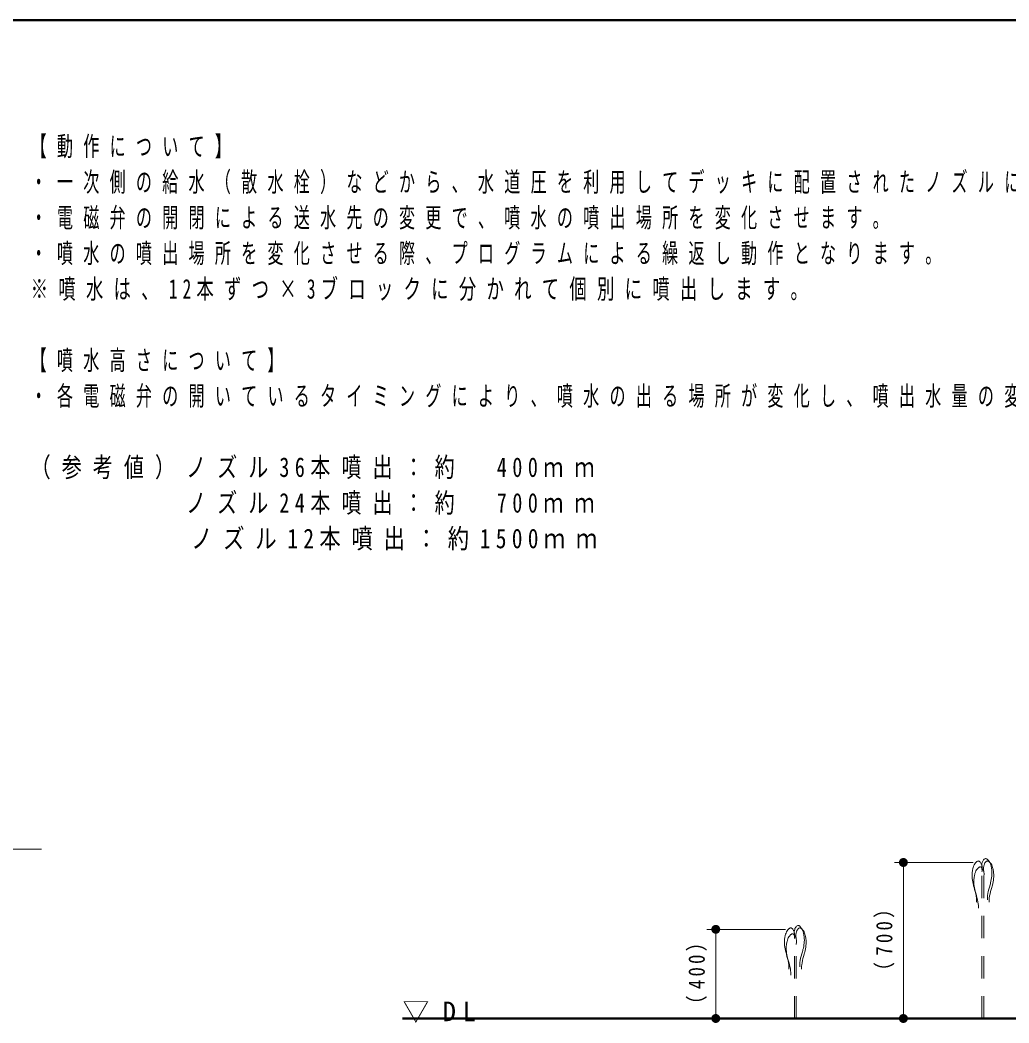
# Model space of a CAD drawing. Units: millimetres on the paper. Extents: x -385 to 0, y -594 to 267.
# Drawn here: x -170.4 to -59.5, y -439.5 to -327 of the extents above; entities that cross this region are included whole.
import ezdxf

# ---------------------------------------------------------------- set-up
doc = ezdxf.new("R2010")
doc.units = ezdxf.units.MM
doc.linetypes.add('USER1', pattern=[4.5, 2.5, -2])
for name, color, linetype, lineweight in [('1_40', 7, 'Continuous', 25), ('CLASS1', 7, 'Continuous', 13), ('LY_3', 7, 'Continuous', 13)]:
    doc.layers.add(name, color=color, linetype=linetype, lineweight=lineweight)
doc.styles.add('ＭＳ ゴシック', font='')
doc.styles.get('ＭＳ ゴシック').set_extended_font_data('MS Gothic')

# ---------------------------------------------------------------- blocks, each defined once
blk = doc.blocks.new('filled_dot')
at = {"color": 0, "linetype": 'Continuous', "lineweight": -2, "const_width": 1.25}
blk.add_lwpolyline([(-0.625, 0, 1), (0.625, 0, 1)], format="xyb", close=True, dxfattribs=at)

msp = doc.modelspace()

# ---------------------------------------------------------------- linework, layer by layer
at = {"layer": '1_40', "lineweight": 13}
for p, q in [((-63.537, -421.495), (-72.356, -421.495)), ((-71.356, -438.995), (-71.356, -421.495)), ((-84.581, -428.995), (-93.4, -428.995)), ((-92.4, -438.995), (-92.4, -428.995)), ((-89.076, -438.995), (-93.4, -438.995)), ((-68.031, -438.995), (-72.356, -438.995)), ((-69.134, -438.995), (-67.031, -438.995))]:
    msp.add_line(p, q, dxfattribs=at)
at = {"layer": '1_40', "color": 4, "linetype": 'USER1', "lineweight": 13}
for p, q in [((-63.421, -421.778), (-63.478, -421.908)), ((-63.349, -421.653), (-63.421, -421.778)), ((-63.26, -421.535), (-63.349, -421.653)), ((-63.2, -421.471), (-63.26, -421.535)), ((-63.178, -421.45), (-63.2, -421.471)), ((-63.14, -421.417), (-63.178, -421.45)), ((-63.1, -421.387), (-63.14, -421.417)), ((-63.059, -421.361), (-63.1, -421.387)), ((-63.018, -421.342), (-63.059, -421.361)), ((-62.977, -421.33), (-63.018, -421.342)), ((-62.953, -421.328), (-62.977, -421.33)), ((-62.912, -421.331), (-62.953, -421.328)), ((-62.845, -421.357), (-62.912, -421.331)), ((-62.781, -421.405), (-62.845, -421.357)), ((-62.723, -421.469), (-62.781, -421.405)), ((-62.67, -421.546), (-62.723, -421.469)), ((-62.625, -421.629), (-62.67, -421.546)), ((-62.602, -421.678), (-62.625, -421.629)), ((-62.569, -421.764), (-62.602, -421.678)), ((-62.531, -421.908), (-62.569, -421.764)), ((-62.566, -421.92), (-62.562, -421.781)), ((-62.562, -421.781), (-62.543, -421.64)), ((-62.543, -421.64), (-62.504, -421.495)), ((-62.504, -421.495), (-62.471, -421.41)), ((-62.471, -421.41), (-62.448, -421.361)), ((-62.448, -421.361), (-62.403, -421.278)), ((-62.403, -421.278), (-62.351, -421.201)), ((-62.351, -421.201), (-62.292, -421.136)), ((-62.343, -421.908), (-62.304, -421.764)), ((-62.304, -421.764), (-62.271, -421.678)), ((-62.292, -421.136), (-62.229, -421.088)), ((-62.271, -421.678), (-62.248, -421.629)), ((-62.248, -421.629), (-62.203, -421.546)), ((-62.229, -421.088), (-62.161, -421.063)), ((-62.203, -421.546), (-62.151, -421.469)), ((-62.151, -421.469), (-62.092, -421.405)), ((-62.092, -421.405), (-62.029, -421.357)), ((-62.055, -421.074), (-62.014, -421.093)), ((-62.029, -421.357), (-61.961, -421.331)), ((-62.014, -421.093), (-61.973, -421.119)), ((-61.973, -421.119), (-61.933, -421.149)), ((-61.961, -421.331), (-61.92, -421.328)), ((-61.933, -421.149), (-61.895, -421.182)), ((-61.92, -421.328), (-61.897, -421.33)), ((-61.897, -421.33), (-61.855, -421.342)), ((-61.895, -421.182), (-61.874, -421.202)), ((-61.874, -421.202), (-61.813, -421.267)), ((-61.855, -421.342), (-61.814, -421.361)), ((-61.814, -421.361), (-61.773, -421.387)), ((-61.813, -421.267), (-61.724, -421.385)), ((-61.773, -421.387), (-61.733, -421.417)), ((-61.733, -421.417), (-61.695, -421.45)), ((-61.724, -421.385), (-61.652, -421.51)), ((-61.695, -421.45), (-61.674, -421.471)), ((-61.674, -421.471), (-61.613, -421.535)), ((-61.652, -421.51), (-61.595, -421.64)), ((-61.613, -421.535), (-61.524, -421.653)), ((-61.595, -421.64), (-61.551, -421.775)), ((-61.551, -421.775), (-61.515, -421.913)), ((-61.524, -421.653), (-61.452, -421.778)), ((-61.452, -421.778), (-61.395, -421.908)), ((-63.65, -422.822), (-63.654, -422.945)), ((-63.654, -422.945), (-63.654, -423.016)), ((-63.641, -422.699), (-63.65, -422.822)), ((-63.628, -422.577), (-63.641, -422.699)), ((-63.611, -422.455), (-63.628, -422.577)), ((-63.59, -422.333), (-63.611, -422.455)), ((-63.576, -422.263), (-63.59, -422.333)), ((-63.558, -422.182), (-63.576, -422.263)), ((-63.523, -422.044), (-63.558, -422.182)), ((-63.478, -421.908), (-63.523, -422.044)), ((-63.376, -422.933), (-63.39, -423.004)), ((-63.358, -422.852), (-63.376, -422.933)), ((-63.323, -422.714), (-63.358, -422.852)), ((-63.278, -422.579), (-63.323, -422.714)), ((-63.221, -422.449), (-63.278, -422.579)), ((-63.149, -422.324), (-63.221, -422.449)), ((-63.06, -422.206), (-63.149, -422.324)), ((-63, -422.141), (-63.06, -422.206)), ((-62.978, -422.121), (-63, -422.141)), ((-62.94, -422.088), (-62.978, -422.121)), ((-62.9, -422.058), (-62.94, -422.088)), ((-62.859, -422.032), (-62.9, -422.058)), ((-62.818, -422.013), (-62.859, -422.032)), ((-62.777, -422.001), (-62.818, -422.013)), ((-62.753, -421.999), (-62.777, -422.001)), ((-62.712, -422.002), (-62.753, -421.999)), ((-62.645, -422.028), (-62.712, -422.002)), ((-62.581, -422.075), (-62.645, -422.028)), ((-62.523, -422.14), (-62.581, -422.075)), ((-62.559, -422.057), (-62.566, -421.92)), ((-62.546, -422.194), (-62.559, -422.057)), ((-62.537, -422.273), (-62.546, -422.194)), ((-62.537, -422.541), (-62.527, -422.462)), ((-62.537, -438.995), (-62.537, -422.541)), ((-62.511, -422.049), (-62.531, -421.908)), ((-62.527, -422.462), (-62.514, -422.326)), ((-62.47, -422.217), (-62.523, -422.14)), ((-62.514, -422.326), (-62.507, -422.188)), ((-62.507, -422.188), (-62.511, -422.049)), ((-62.425, -422.3), (-62.47, -422.217)), ((-62.402, -422.349), (-62.425, -422.3)), ((-62.369, -422.434), (-62.402, -422.349)), ((-62.331, -422.579), (-62.369, -422.434)), ((-62.366, -422.188), (-62.362, -422.049)), ((-62.359, -422.326), (-62.366, -422.188)), ((-62.362, -422.049), (-62.343, -421.908)), ((-62.346, -422.462), (-62.359, -422.326)), ((-62.337, -422.541), (-62.346, -422.462)), ((-62.311, -422.72), (-62.331, -422.579)), ((-62.314, -422.996), (-62.307, -422.859)), ((-62.307, -422.859), (-62.311, -422.72)), ((-61.515, -421.913), (-61.497, -421.994)), ((-61.497, -421.994), (-61.483, -422.065)), ((-61.483, -422.065), (-61.462, -422.186)), ((-61.462, -422.186), (-61.445, -422.309)), ((-61.445, -422.309), (-61.432, -422.431)), ((-61.422, -422.855), (-61.436, -423.04)), ((-61.432, -422.431), (-61.423, -422.554)), ((-61.423, -422.554), (-61.419, -422.676)), ((-61.419, -422.748), (-61.422, -422.855)), ((-61.419, -422.676), (-61.419, -422.748)), ((-61.395, -421.908), (-61.351, -422.044)), ((-61.351, -422.044), (-61.315, -422.182)), ((-61.315, -422.182), (-61.297, -422.263)), ((-61.297, -422.263), (-61.283, -422.333)), ((-61.283, -422.333), (-61.262, -422.455)), ((-61.262, -422.455), (-61.245, -422.577)), ((-61.245, -422.577), (-61.232, -422.699)), ((-61.232, -422.699), (-61.223, -422.822)), ((-61.223, -422.822), (-61.219, -422.945)), ((-61.219, -422.945), (-61.219, -423.016)), ((-63.654, -423.016), (-63.651, -423.123)), ((-63.651, -423.123), (-63.637, -423.308)), ((-63.637, -423.308), (-63.614, -423.492)), ((-63.614, -423.492), (-63.582, -423.675)), ((-63.582, -423.675), (-63.544, -423.858)), ((-63.544, -423.858), (-63.5, -424.04)), ((-63.5, -424.04), (-63.472, -424.145)), ((-63.45, -423.493), (-63.454, -423.615)), ((-63.454, -423.615), (-63.454, -423.687)), ((-63.454, -423.687), (-63.451, -423.794)), ((-63.451, -423.794), (-63.437, -423.979)), ((-63.441, -423.37), (-63.45, -423.493)), ((-63.428, -423.248), (-63.441, -423.37)), ((-63.437, -423.979), (-63.414, -424.163)), ((-63.411, -423.125), (-63.428, -423.248)), ((-63.39, -423.004), (-63.411, -423.125)), ((-62.337, -423.212), (-62.327, -423.133)), ((-62.337, -438.995), (-62.337, -423.212)), ((-62.327, -423.133), (-62.314, -422.996)), ((-61.639, -424.016), (-61.707, -424.255)), ((-61.601, -423.877), (-61.639, -424.016)), ((-61.574, -423.772), (-61.601, -423.877)), ((-61.53, -423.59), (-61.574, -423.772)), ((-61.491, -423.407), (-61.53, -423.59)), ((-61.46, -423.224), (-61.491, -423.407)), ((-61.436, -423.04), (-61.46, -423.224)), ((-61.374, -424.04), (-61.401, -424.145)), ((-61.33, -423.858), (-61.374, -424.04)), ((-61.291, -423.675), (-61.33, -423.858)), ((-61.26, -423.492), (-61.291, -423.675)), ((-61.236, -423.308), (-61.26, -423.492)), ((-61.222, -423.123), (-61.236, -423.308)), ((-61.219, -423.016), (-61.222, -423.123)), ((-63.472, -424.145), (-63.434, -424.285)), ((-63.434, -424.285), (-63.366, -424.524)), ((-63.414, -424.163), (-63.382, -424.346)), ((-63.382, -424.346), (-63.344, -424.529)), ((-63.366, -424.524), (-63.3, -424.763)), ((-63.344, -424.529), (-63.3, -424.711)), ((-63.3, -424.711), (-63.272, -424.816)), ((-63.3, -424.763), (-63.24, -425.002)), ((-63.272, -424.816), (-63.234, -424.955)), ((-63.24, -425.002), (-63.191, -425.242)), ((-63.234, -424.955), (-63.166, -425.194)), ((-63.166, -425.194), (-63.1, -425.433)), ((-61.916, -425.216), (-61.926, -425.357)), ((-61.883, -424.974), (-61.916, -425.216)), ((-61.834, -424.734), (-61.883, -424.974)), ((-61.774, -424.494), (-61.834, -424.734)), ((-61.707, -424.255), (-61.774, -424.494)), ((-61.634, -425.002), (-61.683, -425.242)), ((-61.574, -424.763), (-61.634, -425.002)), ((-61.507, -424.524), (-61.574, -424.763)), ((-61.439, -424.285), (-61.507, -424.524)), ((-61.401, -424.145), (-61.439, -424.285)), ((-63.191, -425.242), (-63.158, -425.484)), ((-63.158, -425.484), (-63.148, -425.626)), ((-63.148, -425.626), (-63.146, -425.657)), ((-63.147, -425.931), (-63.148, -425.963)), ((-63.146, -425.877), (-63.147, -425.931)), ((-63.146, -425.657), (-63.145, -425.712)), ((-63.145, -425.822), (-63.146, -425.877)), ((-63.145, -425.712), (-63.145, -425.767)), ((-63.145, -425.767), (-63.145, -425.822)), ((-63.1, -425.433), (-63.04, -425.673)), ((-63.04, -425.673), (-62.991, -425.913)), ((-62.991, -425.913), (-62.958, -426.155)), ((-62.958, -426.155), (-62.948, -426.297)), ((-62.948, -426.297), (-62.946, -426.328)), ((-62.946, -426.328), (-62.945, -426.383)), ((-61.928, -425.444), (-61.929, -425.499)), ((-61.929, -425.499), (-61.928, -425.553)), ((-61.927, -425.389), (-61.928, -425.444)), ((-61.928, -425.553), (-61.927, -425.608)), ((-61.926, -425.357), (-61.927, -425.389)), ((-61.927, -425.608), (-61.926, -425.663)), ((-61.926, -425.663), (-61.926, -425.695)), ((-61.728, -425.712), (-61.729, -425.767)), ((-61.729, -425.767), (-61.728, -425.822)), ((-61.727, -425.657), (-61.728, -425.712)), ((-61.728, -425.822), (-61.727, -425.877)), ((-61.726, -425.626), (-61.727, -425.657)), ((-61.727, -425.877), (-61.726, -425.931)), ((-61.716, -425.484), (-61.726, -425.626)), ((-61.726, -425.931), (-61.726, -425.963)), ((-61.683, -425.242), (-61.716, -425.484)), ((-62.947, -426.602), (-62.948, -426.634)), ((-62.946, -426.547), (-62.947, -426.602)), ((-62.945, -426.492), (-62.946, -426.547)), ((-62.945, -426.383), (-62.945, -426.438)), ((-62.945, -426.438), (-62.945, -426.492)), ((-83.337, -428.636), (-83.273, -428.588)), ((-83.273, -428.588), (-83.206, -428.563)), ((-83.1, -428.574), (-83.059, -428.593)), ((-83.059, -428.593), (-83.018, -428.619)), ((-84.603, -429.682), (-84.621, -429.763)), ((-84.567, -429.544), (-84.603, -429.682)), ((-84.522, -429.408), (-84.567, -429.544)), ((-84.466, -429.278), (-84.522, -429.408)), ((-84.394, -429.153), (-84.466, -429.278)), ((-84.305, -429.035), (-84.394, -429.153)), ((-84.244, -428.971), (-84.305, -429.035)), ((-84.223, -428.95), (-84.244, -428.971)), ((-84.185, -428.917), (-84.223, -428.95)), ((-84.105, -429.706), (-84.194, -429.824)), ((-84.145, -428.887), (-84.185, -428.917)), ((-84.104, -428.861), (-84.145, -428.887)), ((-84.044, -429.641), (-84.105, -429.706)), ((-84.063, -428.842), (-84.104, -428.861)), ((-84.021, -428.83), (-84.063, -428.842)), ((-84.023, -429.621), (-84.044, -429.641)), ((-83.985, -429.588), (-84.023, -429.621)), ((-83.997, -428.828), (-84.021, -428.83)), ((-83.957, -428.831), (-83.997, -428.828)), ((-83.945, -429.558), (-83.985, -429.588)), ((-83.889, -428.857), (-83.957, -428.831)), ((-83.904, -429.532), (-83.945, -429.558)), ((-83.863, -429.513), (-83.904, -429.532)), ((-83.826, -428.905), (-83.889, -428.857)), ((-83.821, -429.501), (-83.863, -429.513)), ((-83.767, -428.969), (-83.826, -428.905)), ((-83.797, -429.499), (-83.821, -429.501)), ((-83.757, -429.502), (-83.797, -429.499)), ((-83.715, -429.046), (-83.767, -428.969)), ((-83.689, -429.528), (-83.757, -429.502)), ((-83.67, -429.129), (-83.715, -429.046)), ((-83.626, -429.575), (-83.689, -429.528)), ((-83.647, -429.178), (-83.67, -429.129)), ((-83.614, -429.264), (-83.647, -429.178)), ((-83.567, -429.64), (-83.626, -429.575)), ((-83.575, -429.408), (-83.614, -429.264)), ((-83.611, -429.42), (-83.607, -429.281)), ((-83.604, -429.557), (-83.611, -429.42)), ((-83.607, -429.281), (-83.587, -429.14)), ((-83.591, -429.694), (-83.604, -429.557)), ((-83.581, -429.773), (-83.591, -429.694)), ((-83.587, -429.14), (-83.549, -428.995)), ((-83.556, -429.549), (-83.575, -429.408)), ((-83.515, -429.717), (-83.567, -429.64)), ((-83.559, -429.826), (-83.552, -429.688)), ((-83.552, -429.688), (-83.556, -429.549)), ((-83.549, -428.995), (-83.516, -428.91)), ((-83.516, -428.91), (-83.493, -428.861)), ((-83.47, -429.8), (-83.515, -429.717)), ((-83.493, -428.861), (-83.448, -428.778)), ((-83.448, -428.778), (-83.395, -428.701)), ((-83.411, -429.688), (-83.407, -429.549)), ((-83.404, -429.826), (-83.411, -429.688)), ((-83.407, -429.549), (-83.387, -429.408)), ((-83.395, -428.701), (-83.337, -428.636)), ((-83.387, -429.408), (-83.349, -429.264)), ((-83.349, -429.264), (-83.316, -429.178)), ((-83.316, -429.178), (-83.293, -429.129)), ((-83.293, -429.129), (-83.248, -429.046)), ((-83.248, -429.046), (-83.195, -428.969)), ((-83.195, -428.969), (-83.137, -428.905)), ((-83.137, -428.905), (-83.073, -428.857)), ((-83.073, -428.857), (-83.006, -428.831)), ((-83.018, -428.619), (-82.978, -428.649)), ((-83.006, -428.831), (-82.965, -428.828)), ((-82.978, -428.649), (-82.94, -428.682)), ((-82.965, -428.828), (-82.941, -428.83)), ((-82.941, -428.83), (-82.9, -428.842)), ((-82.94, -428.682), (-82.918, -428.702)), ((-82.918, -428.702), (-82.858, -428.767)), ((-82.9, -428.842), (-82.859, -428.861)), ((-82.859, -428.861), (-82.818, -428.887)), ((-82.858, -428.767), (-82.768, -428.885)), ((-82.818, -428.887), (-82.778, -428.917)), ((-82.778, -428.917), (-82.74, -428.95)), ((-82.768, -428.885), (-82.697, -429.01)), ((-82.74, -428.95), (-82.718, -428.971)), ((-82.718, -428.971), (-82.658, -429.035)), ((-82.697, -429.01), (-82.64, -429.14)), ((-82.658, -429.035), (-82.568, -429.153)), ((-82.64, -429.14), (-82.595, -429.275)), ((-82.595, -429.275), (-82.56, -429.413)), ((-82.568, -429.153), (-82.497, -429.278)), ((-82.56, -429.413), (-82.542, -429.494)), ((-82.542, -429.494), (-82.528, -429.565)), ((-82.528, -429.565), (-82.507, -429.686)), ((-82.507, -429.686), (-82.49, -429.809)), ((-82.497, -429.278), (-82.44, -429.408)), ((-82.44, -429.408), (-82.395, -429.544)), ((-82.395, -429.544), (-82.36, -429.682)), ((-82.36, -429.682), (-82.342, -429.763)), ((-84.695, -430.322), (-84.699, -430.445)), ((-84.699, -430.445), (-84.699, -430.516)), ((-84.699, -430.516), (-84.696, -430.623)), ((-84.696, -430.623), (-84.682, -430.808)), ((-84.686, -430.199), (-84.695, -430.322)), ((-84.673, -430.077), (-84.686, -430.199)), ((-84.682, -430.808), (-84.658, -430.992)), ((-84.656, -429.955), (-84.673, -430.077)), ((-84.635, -429.833), (-84.656, -429.955)), ((-84.621, -429.763), (-84.635, -429.833)), ((-84.473, -430.748), (-84.486, -430.87)), ((-84.456, -430.625), (-84.473, -430.748)), ((-84.435, -430.504), (-84.456, -430.625)), ((-84.421, -430.433), (-84.435, -430.504)), ((-84.403, -430.352), (-84.421, -430.433)), ((-84.367, -430.214), (-84.403, -430.352)), ((-84.322, -430.079), (-84.367, -430.214)), ((-84.266, -429.949), (-84.322, -430.079)), ((-84.194, -429.824), (-84.266, -429.949)), ((-83.581, -430.041), (-83.572, -429.962)), ((-83.581, -438.995), (-83.581, -430.041)), ((-83.572, -429.962), (-83.559, -429.826)), ((-83.447, -429.849), (-83.47, -429.8)), ((-83.414, -429.934), (-83.447, -429.849)), ((-83.375, -430.079), (-83.414, -429.934)), ((-83.391, -429.962), (-83.404, -429.826)), ((-83.381, -430.041), (-83.391, -429.962)), ((-83.381, -430.712), (-83.372, -430.633)), ((-83.381, -438.995), (-83.381, -430.712)), ((-83.356, -430.22), (-83.375, -430.079)), ((-83.372, -430.633), (-83.359, -430.496)), ((-83.359, -430.496), (-83.352, -430.359)), ((-83.352, -430.359), (-83.356, -430.22)), ((-82.504, -430.724), (-82.536, -430.907)), ((-82.481, -430.54), (-82.504, -430.724)), ((-82.49, -429.809), (-82.477, -429.931)), ((-82.467, -430.355), (-82.481, -430.54)), ((-82.477, -429.931), (-82.468, -430.054)), ((-82.468, -430.054), (-82.464, -430.176)), ((-82.464, -430.248), (-82.467, -430.355)), ((-82.464, -430.176), (-82.464, -430.248)), ((-82.342, -429.763), (-82.328, -429.833)), ((-82.328, -429.833), (-82.307, -429.955)), ((-82.307, -429.955), (-82.29, -430.077)), ((-82.281, -430.808), (-82.304, -430.992)), ((-82.29, -430.077), (-82.277, -430.199)), ((-82.267, -430.623), (-82.281, -430.808)), ((-82.277, -430.199), (-82.268, -430.322)), ((-82.268, -430.322), (-82.264, -430.445)), ((-82.264, -430.516), (-82.267, -430.623)), ((-82.264, -430.445), (-82.264, -430.516)), ((-84.658, -430.992), (-84.627, -431.175)), ((-84.627, -431.175), (-84.588, -431.358)), ((-84.588, -431.358), (-84.544, -431.54)), ((-84.544, -431.54), (-84.517, -431.645)), ((-84.517, -431.645), (-84.479, -431.785)), ((-84.495, -430.993), (-84.499, -431.115)), ((-84.499, -431.115), (-84.499, -431.187)), ((-84.499, -431.187), (-84.496, -431.294)), ((-84.496, -431.294), (-84.482, -431.479)), ((-84.486, -430.87), (-84.495, -430.993)), ((-84.482, -431.479), (-84.458, -431.663)), ((-84.479, -431.785), (-84.411, -432.024)), ((-84.458, -431.663), (-84.427, -431.846)), ((-84.427, -431.846), (-84.388, -432.029)), ((-82.752, -431.755), (-82.818, -431.994)), ((-82.684, -431.516), (-82.752, -431.755)), ((-82.646, -431.377), (-82.684, -431.516)), ((-82.618, -431.272), (-82.646, -431.377)), ((-82.574, -431.09), (-82.618, -431.272)), ((-82.536, -430.907), (-82.574, -431.09)), ((-82.484, -431.785), (-82.552, -432.024)), ((-82.446, -431.645), (-82.484, -431.785)), ((-82.418, -431.54), (-82.446, -431.645)), ((-82.374, -431.358), (-82.418, -431.54)), ((-82.336, -431.175), (-82.374, -431.358)), ((-82.304, -430.992), (-82.336, -431.175)), ((-84.411, -432.024), (-84.344, -432.263)), ((-84.388, -432.029), (-84.344, -432.211)), ((-84.344, -432.211), (-84.317, -432.316)), ((-84.344, -432.263), (-84.284, -432.502)), ((-84.317, -432.316), (-84.279, -432.455)), ((-84.284, -432.502), (-84.235, -432.742)), ((-84.279, -432.455), (-84.211, -432.694)), ((-84.235, -432.742), (-84.202, -432.984)), ((-84.211, -432.694), (-84.144, -432.933)), ((-84.202, -432.984), (-84.192, -433.126)), ((-84.144, -432.933), (-84.084, -433.173)), ((-82.972, -432.889), (-82.973, -432.944)), ((-82.973, -432.944), (-82.973, -432.999)), ((-82.973, -432.999), (-82.973, -433.053)), ((-82.973, -433.053), (-82.972, -433.108)), ((-82.97, -432.857), (-82.972, -432.889)), ((-82.96, -432.716), (-82.97, -432.857)), ((-82.927, -432.474), (-82.96, -432.716)), ((-82.878, -432.234), (-82.927, -432.474)), ((-82.818, -431.994), (-82.878, -432.234)), ((-82.76, -432.984), (-82.77, -433.126)), ((-82.727, -432.742), (-82.76, -432.984)), ((-82.678, -432.502), (-82.727, -432.742)), ((-82.618, -432.263), (-82.678, -432.502)), ((-82.552, -432.024), (-82.618, -432.263)), ((-84.192, -433.126), (-84.191, -433.157)), ((-84.19, -433.377), (-84.192, -433.431)), ((-84.192, -433.431), (-84.192, -433.463)), ((-84.191, -433.157), (-84.19, -433.212)), ((-84.19, -433.212), (-84.189, -433.267)), ((-84.189, -433.267), (-84.19, -433.322)), ((-84.19, -433.322), (-84.19, -433.377)), ((-84.084, -433.173), (-84.035, -433.413)), ((-84.035, -433.413), (-84.002, -433.655)), ((-84.002, -433.655), (-83.992, -433.797)), ((-83.992, -433.797), (-83.991, -433.828)), ((-83.99, -434.047), (-83.992, -434.102)), ((-83.992, -434.102), (-83.992, -434.134)), ((-83.991, -433.828), (-83.99, -433.883)), ((-83.99, -433.883), (-83.989, -433.938)), ((-83.989, -433.938), (-83.99, -433.992)), ((-83.99, -433.992), (-83.99, -434.047)), ((-82.972, -433.108), (-82.971, -433.163)), ((-82.971, -433.163), (-82.97, -433.195)), ((-82.772, -433.157), (-82.773, -433.212)), ((-82.773, -433.212), (-82.773, -433.267)), ((-82.773, -433.267), (-82.773, -433.322)), ((-82.773, -433.322), (-82.772, -433.377)), ((-82.77, -433.126), (-82.772, -433.157)), ((-82.772, -433.377), (-82.771, -433.431)), ((-82.771, -433.431), (-82.77, -433.463))]:
    msp.add_line(p, q, dxfattribs=at)
at = {"layer": '1_40', "color": 150, "linetype": 'USER1', "lineweight": 13}
for p, q in [((-62.161, -421.063), (-62.12, -421.06)), ((-62.12, -421.06), (-62.097, -421.062)), ((-62.097, -421.062), (-62.055, -421.074)), ((-83.206, -428.563), (-83.165, -428.56)), ((-83.165, -428.56), (-83.141, -428.562)), ((-83.141, -428.562), (-83.1, -428.574))]:
    msp.add_line(p, q, dxfattribs=at)
at = {"layer": '1_40', "lineweight": 50}
msp.add_line((-12.288, -438.995), (-127.539, -438.995), dxfattribs=at)
at = {"layer": '1_40', "lineweight": 13}
msp.add_lwpolyline([(-250.097, -383.664), (-213.651, -420.003), (-168.032, -420.003)], dxfattribs=at)
at = {"layer": 'LY_3', "lineweight": 50}
msp.add_line((0, -327), (-385, -327), dxfattribs=at)

# ---------------------------------------------------------------- block references
at = {"layer": '1_40', "lineweight": 13, "xscale": 0.4, "yscale": 0.4}
for p, rotation in [((-71.356, -421.495), 270), ((-92.4, -428.995), 270), ((-92.4, -438.995), 90), ((-71.356, -438.995), 90)]:
    msp.add_blockref('filled_dot', p, dxfattribs=dict(at, rotation=rotation))

# ---------------------------------------------------------------- texts
at = {"layer": '1_40', "char_height": 1.833, "attachment_point": 8, "rotation": 90, "style": 'ＭＳ ゴシック'}
for s, insert in [('\\T1.33;\\W0.85;（700）', (-72.356, -429.834)), ('\\T1.33;\\W0.85;（400）', (-93.4, -433.584))]:
    msp.add_mtext(s, dxfattribs=dict(at, insert=insert))
at = {"layer": '1_40', "insert": (-127.539, -439.495), "char_height": 2.199, "attachment_point": 7, "style": 'ＭＳ ゴシック'}
msp.add_mtext('\\T1.5;▽DL', dxfattribs=at)
at = {"layer": 'CLASS1', "char_height": 2.199, "attachment_point": 1, "style": 'ＭＳ ゴシック'}
for s, insert in [('\\T1.64;\\W0.6;【動作について】', (-169.252, -340.051)), ('\\T1.64;\\W0.6;・一次側の給水（散水栓）などから、水道圧を利用してデッキに配置されたノズルに送水して噴水するシステムです。', (-169.252, -344.051)), ('\\T1.64;\\W0.6;・電磁弁の開閉による送水先の変更で、噴水の噴出場所を変化させます。', (-169.252, -348.051)), ('\\T1.64;\\W0.6;・噴水の噴出場所を変化させる際、プログラムによる繰返し動作となります。', (-169.252, -352.051)), ('\\T1.59;\\W0.65;※噴水は、12本ずつ×3ブロックに分かれて個別に噴出します。', (-169.252, -356.051)), ('\\T1.64;\\W0.6;【噴水高さについて】', (-169.252, -364.051)), ('\\T1.64;\\W0.6;・各電磁弁の開いているタイミングにより、噴水の出る場所が変化し、噴出水量の変化によって噴水の高さが変動します。', (-169.252, -368.051)), ('\\T1.55;\\W0.75;（参考値）ノズル36本噴出：約\u3000400ｍｍ', (-169.252, -376.051)), ('\\T1.55;\\W0.75;\u3000\u3000\u3000\u3000\u3000ノズル24本噴出：約\u3000700ｍｍ', (-169.252, -380.051)), ('\\T1.5;\\W0.8;\u3000\u3000\u3000\u3000\u3000ノズル12本噴出：約1500ｍｍ', (-169.252, -384.051))]:
    msp.add_mtext(s, dxfattribs=dict(at, insert=insert))

doc.saveas('drawing.dxf')
